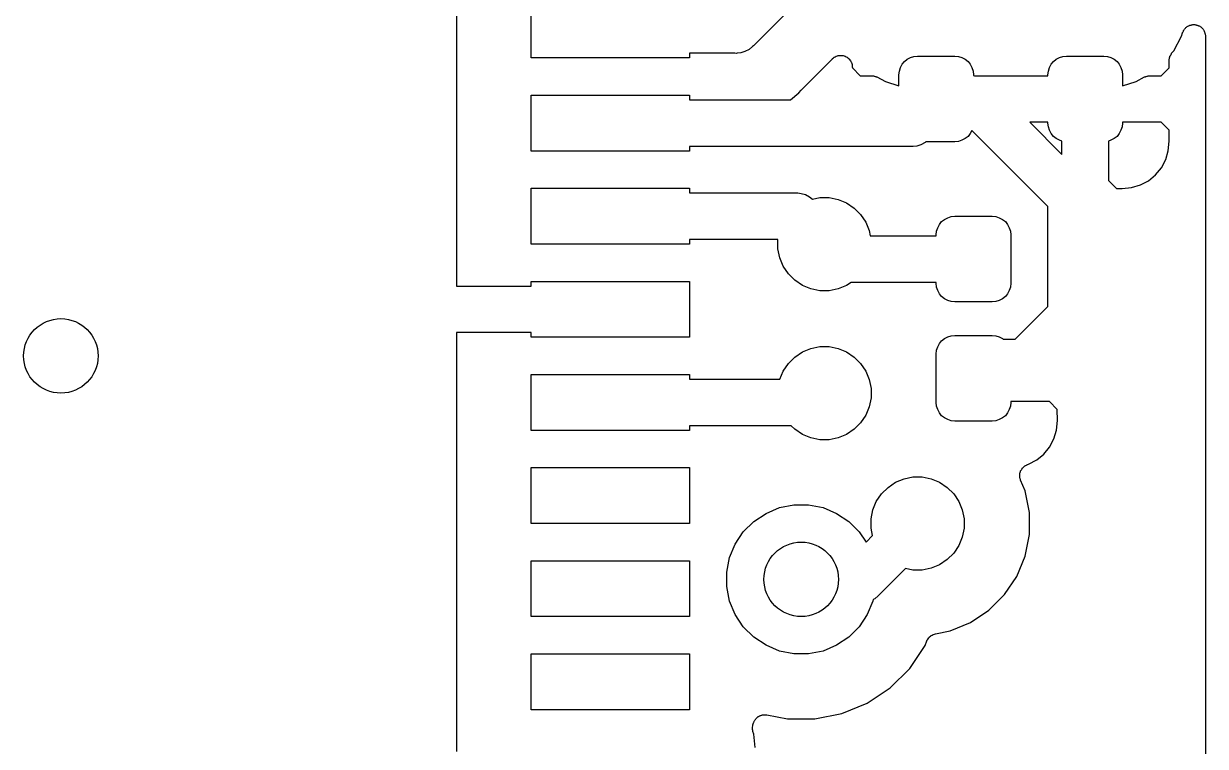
# Model space of a CAD drawing. Extents: x 165.4 to 194.6, y -135.1 to -105.7.
# Drawn here: x 188.3 to 194.65, y -115.6 to -111.72 of the extents above; entities that cross this region are included whole.
import ezdxf

# ---------------------------------------------------------------- set-up
doc = ezdxf.new("R2010")
doc.units = 0
doc.layers.add('BLACK', color=7, linetype='CONTINUOUS')

msp = doc.modelspace()

# ---------------------------------------------------------------- linework, layer by layer
at = {"layer": 'BLACK', "linetype": 'CONTINUOUS'}
for p, q in [((190.625, -111.375), (190.625, -113.125)), ((192.584, -111.468), (192.218, -111.834)), ((191.025, -111.9), (191.025, -111.6)), ((194.541, -111.737), (194.543, -111.734)), ((194.543, -111.734), (194.546, -111.733)), ((194.546, -111.733), (194.548, -111.731)), ((194.548, -111.731), (194.551, -111.73)), ((194.551, -111.73), (194.554, -111.728)), ((194.554, -111.728), (194.556, -111.727)), ((194.556, -111.727), (194.559, -111.725)), ((194.559, -111.725), (194.562, -111.724)), ((194.562, -111.724), (194.565, -111.723)), ((194.565, -111.723), (194.568, -111.723)), ((194.568, -111.723), (194.571, -111.722)), ((194.571, -111.722), (194.574, -111.722)), ((194.574, -111.722), (194.577, -111.721)), ((194.577, -111.721), (194.58, -111.721)), ((194.58, -111.721), (194.583, -111.721)), ((194.583, -111.721), (194.586, -111.721)), ((194.586, -111.721), (194.589, -111.721)), ((194.589, -111.721), (194.592, -111.722)), ((194.592, -111.722), (194.595, -111.722)), ((194.595, -111.722), (194.598, -111.723)), ((194.598, -111.723), (194.601, -111.724)), ((194.601, -111.724), (194.604, -111.725)), ((194.604, -111.725), (194.607, -111.726)), ((194.607, -111.726), (194.609, -111.727)), ((194.609, -111.727), (194.612, -111.728)), ((194.612, -111.728), (194.615, -111.73)), ((194.615, -111.73), (194.617, -111.731)), ((194.617, -111.731), (194.62, -111.733)), ((194.62, -111.733), (194.622, -111.735)), ((194.622, -111.735), (194.625, -111.737)), ((194.476, -111.861), (194.517, -111.783)), ((194.517, -111.783), (194.523, -111.765)), ((194.523, -111.764), (194.524, -111.762)), ((194.523, -111.765), (194.523, -111.764)), ((194.524, -111.762), (194.525, -111.759)), ((194.525, -111.759), (194.527, -111.756)), ((194.527, -111.756), (194.528, -111.753)), ((194.528, -111.753), (194.529, -111.751)), ((194.529, -111.751), (194.531, -111.748)), ((194.531, -111.748), (194.533, -111.746)), ((194.533, -111.746), (194.535, -111.743)), ((194.535, -111.743), (194.537, -111.741)), ((194.537, -111.741), (194.539, -111.739)), ((194.539, -111.739), (194.541, -111.737)), ((194.625, -111.737), (194.627, -111.739)), ((194.627, -111.739), (194.629, -111.742)), ((194.629, -111.742), (194.631, -111.744)), ((194.631, -111.744), (194.633, -111.746)), ((194.633, -111.746), (194.635, -111.749)), ((194.635, -111.749), (194.636, -111.751)), ((194.636, -111.751), (194.638, -111.754)), ((194.638, -111.754), (194.639, -111.757)), ((194.639, -111.757), (194.64, -111.759)), ((194.64, -111.759), (194.641, -111.762)), ((194.641, -111.762), (194.642, -111.765)), ((194.642, -111.765), (194.643, -111.768)), ((194.643, -111.768), (194.644, -111.771)), ((194.644, -111.771), (194.644, -111.774)), ((194.644, -111.774), (194.645, -111.777)), ((194.645, -111.777), (194.645, -111.78)), ((194.645, -111.78), (194.645, -111.783)), ((194.645, -111.783), (194.645, -135.083)), ((192.195, -111.854), (192.173, -111.866)), ((192.214, -111.839), (192.195, -111.854)), ((192.218, -111.834), (192.214, -111.839)), ((194.465, -111.873), (194.476, -111.861)), ((191.875, -111.9), (191.025, -111.9)), ((192.119, -111.875), (191.875, -111.875)), ((191.875, -111.875), (191.875, -111.9)), ((192.125, -111.876), (192.119, -111.875)), ((192.131, -111.875), (192.125, -111.876)), ((192.15, -111.873), (192.131, -111.875)), ((192.131, -111.875), (192.131, -111.875)), ((192.173, -111.866), (192.15, -111.873)), ((192.48, -112.067), (192.643, -111.904)), ((192.643, -111.903), (192.648, -111.9)), ((192.643, -111.904), (192.643, -111.903)), ((192.648, -111.9), (192.652, -111.896)), ((192.652, -111.896), (192.652, -111.896)), ((192.652, -111.896), (192.653, -111.896)), ((192.653, -111.896), (192.658, -111.893)), ((192.658, -111.893), (192.663, -111.891)), ((192.663, -111.891), (192.663, -111.89)), ((192.663, -111.89), (192.664, -111.89)), ((192.664, -111.89), (192.669, -111.889)), ((192.669, -111.889), (192.674, -111.887)), ((192.674, -111.887), (192.675, -111.887)), ((192.675, -111.887), (192.681, -111.886)), ((192.675, -111.887), (192.675, -111.887)), ((192.681, -111.886), (192.686, -111.886)), ((192.686, -111.886), (192.687, -111.886)), ((192.687, -111.886), (192.688, -111.886)), ((192.688, -111.886), (192.693, -111.886)), ((192.693, -111.886), (192.699, -111.887)), ((192.699, -111.887), (192.699, -111.887)), ((192.699, -111.887), (192.7, -111.887)), ((192.7, -111.887), (192.705, -111.889)), ((192.705, -111.889), (192.71, -111.89)), ((192.71, -111.89), (192.711, -111.89)), ((192.711, -111.89), (192.711, -111.891)), ((192.711, -111.891), (192.716, -111.893)), ((192.716, -111.893), (192.721, -111.896)), ((192.721, -111.896), (192.722, -111.896)), ((192.722, -111.896), (192.722, -111.896)), ((192.722, -111.896), (192.726, -111.9)), ((192.726, -111.9), (192.731, -111.903)), ((192.731, -111.903), (192.731, -111.904)), ((192.731, -111.904), (192.731, -111.904)), ((192.731, -111.904), (192.735, -111.909)), ((192.735, -111.909), (192.738, -111.913)), ((192.738, -111.913), (192.739, -111.913)), ((192.739, -111.913), (192.739, -111.914)), ((192.739, -111.914), (192.742, -111.919)), ((192.742, -111.919), (192.744, -111.923)), ((192.744, -111.923), (192.745, -111.924)), ((192.745, -111.924), (192.745, -111.925)), ((192.745, -111.925), (192.746, -111.93)), ((193.017, -111.934), (193.029, -111.919)), ((193.029, -111.919), (193.044, -111.907)), ((193.044, -111.907), (193.062, -111.898)), ((193.062, -111.898), (193.08, -111.892)), ((193.08, -111.892), (193.1, -111.89)), ((193.1, -111.89), (193.3, -111.89)), ((193.3, -111.89), (193.32, -111.892)), ((193.32, -111.892), (193.338, -111.898)), ((193.338, -111.898), (193.356, -111.907)), ((193.356, -111.907), (193.371, -111.919)), ((193.371, -111.919), (193.383, -111.934)), ((193.817, -111.934), (193.829, -111.919)), ((193.829, -111.919), (193.844, -111.907)), ((193.844, -111.907), (193.862, -111.898)), ((193.862, -111.898), (193.88, -111.892)), ((193.88, -111.892), (193.9, -111.89)), ((193.9, -111.89), (194.1, -111.89)), ((194.1, -111.89), (194.12, -111.892)), ((194.12, -111.892), (194.138, -111.898)), ((194.138, -111.898), (194.156, -111.907)), ((194.156, -111.907), (194.171, -111.919)), ((194.171, -111.919), (194.183, -111.934)), ((194.45, -111.953), (194.451, -111.912)), ((194.451, -111.907), (194.452, -111.903)), ((194.451, -111.909), (194.451, -111.907)), ((194.451, -111.911), (194.451, -111.909)), ((194.451, -111.912), (194.451, -111.911)), ((194.452, -111.903), (194.453, -111.899)), ((194.453, -111.897), (194.454, -111.895)), ((194.453, -111.899), (194.453, -111.897)), ((194.454, -111.895), (194.455, -111.891)), ((194.455, -111.891), (194.457, -111.888)), ((194.457, -111.888), (194.458, -111.886)), ((194.458, -111.886), (194.459, -111.884)), ((194.459, -111.884), (194.461, -111.88)), ((194.461, -111.88), (194.463, -111.877)), ((194.463, -111.877), (194.464, -111.875)), ((194.464, -111.875), (194.465, -111.873)), ((192.746, -111.93), (192.748, -111.935)), ((192.748, -111.935), (192.748, -111.936)), ((192.748, -111.936), (192.748, -111.936)), ((192.748, -111.936), (192.749, -111.942)), ((192.749, -111.942), (192.749, -111.947)), ((192.749, -111.947), (192.75, -111.953)), ((192.75, -111.953), (192.792, -111.995)), ((193, -111.99), (193.002, -111.97)), ((193.002, -111.97), (193.008, -111.952)), ((193.008, -111.952), (193.017, -111.934)), ((193.383, -111.934), (193.392, -111.952)), ((193.392, -111.952), (193.398, -111.97)), ((193.398, -111.97), (193.4, -111.99)), ((193.8, -111.99), (193.802, -111.97)), ((193.802, -111.97), (193.808, -111.952)), ((193.808, -111.952), (193.817, -111.934)), ((194.183, -111.934), (194.192, -111.952)), ((194.192, -111.952), (194.198, -111.97)), ((194.198, -111.97), (194.2, -111.99)), ((194.408, -111.995), (194.45, -111.953)), ((192.792, -111.995), (192.851, -111.995)), ((192.851, -111.995), (192.852, -111.995)), ((192.852, -111.995), (192.855, -111.995)), ((192.855, -111.995), (192.857, -111.995)), ((192.857, -111.995), (192.861, -111.996)), ((192.861, -111.996), (192.864, -111.996)), ((192.864, -111.996), (192.867, -111.997)), ((192.867, -111.997), (192.869, -111.998)), ((192.869, -111.998), (192.872, -111.999)), ((192.872, -111.999), (192.876, -112)), ((192.876, -112), (192.878, -112.001)), ((192.878, -112.001), (192.881, -112.002)), ((192.881, -112.002), (192.927, -112.027)), ((192.927, -112.027), (193, -112.049)), ((193, -112.049), (193, -111.99)), ((193.4, -111.99), (193.4, -111.994)), ((193.4, -111.994), (193.406, -111.995)), ((193.406, -111.995), (193.8, -111.995)), ((193.8, -111.995), (193.8, -111.99)), ((194.2, -111.99), (194.2, -112.049)), ((194.2, -112.049), (194.273, -112.027)), ((194.273, -112.027), (194.319, -112.002)), ((194.319, -112.002), (194.32, -112.002)), ((194.32, -112.002), (194.323, -112.001)), ((194.323, -112.001), (194.325, -112)), ((194.325, -112), (194.328, -111.999)), ((194.328, -111.999), (194.332, -111.997)), ((194.332, -111.997), (194.334, -111.997)), ((194.334, -111.997), (194.337, -111.996)), ((194.337, -111.996), (194.34, -111.996)), ((194.34, -111.996), (194.344, -111.995)), ((194.344, -111.995), (194.346, -111.995)), ((194.346, -111.995), (194.349, -111.995)), ((194.349, -111.995), (194.408, -111.995)), ((191.025, -112.4), (191.025, -112.1)), ((191.025, -112.1), (191.875, -112.1)), ((191.875, -112.1), (191.875, -112.125)), ((192.417, -112.125), (192.462, -112.088)), ((192.462, -112.088), (192.475, -112.072)), ((192.475, -112.072), (192.476, -112.071)), ((192.476, -112.071), (192.478, -112.069)), ((192.478, -112.069), (192.48, -112.067)), ((191.875, -112.125), (192.417, -112.125)), ((193.383, -112.306), (193.371, -112.321)), ((193.392, -112.289), (193.383, -112.306)), ((193.8, -112.697), (193.392, -112.289)), ((193.702, -112.245), (193.875, -112.418)), ((193.8, -112.245), (193.702, -112.245)), ((193.8, -112.25), (193.8, -112.245)), ((193.802, -112.27), (193.8, -112.25)), ((193.808, -112.288), (193.802, -112.27)), ((193.817, -112.306), (193.808, -112.288)), ((193.829, -112.321), (193.817, -112.306)), ((194.183, -112.306), (194.171, -112.321)), ((194.192, -112.288), (194.183, -112.306)), ((194.198, -112.27), (194.192, -112.288)), ((194.2, -112.25), (194.198, -112.27)), ((194.2, -112.245), (194.2, -112.25)), ((194.408, -112.245), (194.2, -112.245)), ((194.45, -112.287), (194.408, -112.245)), ((194.451, -112.347), (194.45, -112.287)), ((193.118, -112.366), (193.095, -112.373)), ((193.14, -112.354), (193.118, -112.366)), ((193.145, -112.35), (193.14, -112.354)), ((193.3, -112.35), (193.145, -112.35)), ((193.32, -112.348), (193.3, -112.35)), ((193.338, -112.342), (193.32, -112.348)), ((193.356, -112.333), (193.338, -112.342)), ((193.371, -112.321), (193.356, -112.333)), ((193.844, -112.333), (193.829, -112.321)), ((193.862, -112.342), (193.844, -112.333)), ((193.875, -112.346), (193.862, -112.342)), ((193.875, -112.418), (193.875, -112.346)), ((194.138, -112.342), (194.125, -112.346)), ((194.125, -112.346), (194.125, -112.558)), ((194.156, -112.333), (194.138, -112.342)), ((194.171, -112.321), (194.156, -112.333)), ((194.446, -112.399), (194.451, -112.347)), ((191.875, -112.4), (191.025, -112.4)), ((193.064, -112.375), (191.875, -112.375)), ((191.875, -112.375), (191.875, -112.4)), ((193.07, -112.376), (193.064, -112.375)), ((193.076, -112.375), (193.07, -112.376)), ((193.095, -112.373), (193.076, -112.375)), ((193.076, -112.375), (193.076, -112.375)), ((194.432, -112.446), (194.446, -112.399)), ((194.378, -112.528), (194.409, -112.49)), ((194.409, -112.49), (194.432, -112.446)), ((194.125, -112.558), (194.167, -112.601)), ((194.296, -112.582), (194.34, -112.559)), ((194.34, -112.559), (194.378, -112.528)), ((191.025, -112.9), (191.025, -112.6)), ((191.025, -112.6), (191.875, -112.6)), ((191.875, -112.6), (191.875, -112.625)), ((194.167, -112.601), (194.198, -112.601)), ((194.198, -112.601), (194.249, -112.596)), ((194.249, -112.596), (194.296, -112.582)), ((191.875, -112.625), (192.444, -112.625)), ((192.444, -112.625), (192.45, -112.624)), ((192.45, -112.624), (192.456, -112.625)), ((192.456, -112.625), (192.456, -112.625)), ((192.456, -112.625), (192.475, -112.627)), ((192.475, -112.627), (192.498, -112.634)), ((192.498, -112.634), (192.52, -112.646)), ((192.52, -112.646), (192.535, -112.658)), ((192.535, -112.658), (192.575, -112.65)), ((192.575, -112.65), (192.625, -112.65)), ((192.625, -112.65), (192.673, -112.66)), ((192.673, -112.66), (192.718, -112.678)), ((192.718, -112.678), (192.759, -112.706)), ((192.759, -112.706), (192.794, -112.741)), ((192.794, -112.741), (192.822, -112.782)), ((193.28, -112.752), (193.3, -112.75)), ((193.3, -112.75), (193.5, -112.75)), ((193.5, -112.75), (193.52, -112.752)), ((193.8, -113.234), (193.8, -112.697)), ((192.822, -112.782), (192.84, -112.827)), ((193.202, -112.83), (193.208, -112.812)), ((193.208, -112.812), (193.217, -112.794)), ((193.217, -112.794), (193.229, -112.779)), ((193.229, -112.779), (193.244, -112.767)), ((193.244, -112.767), (193.262, -112.758)), ((193.262, -112.758), (193.28, -112.752)), ((193.52, -112.752), (193.538, -112.758)), ((193.538, -112.758), (193.556, -112.767)), ((193.556, -112.767), (193.571, -112.779)), ((193.571, -112.779), (193.583, -112.794)), ((193.583, -112.794), (193.592, -112.812)), ((193.592, -112.812), (193.598, -112.83)), ((192.35, -112.875), (191.875, -112.875)), ((191.875, -112.875), (191.875, -112.9)), ((192.35, -112.925), (192.35, -112.875)), ((192.35, -112.875), (192.35, -112.875)), ((192.84, -112.827), (192.846, -112.855)), ((192.846, -112.855), (193.2, -112.855)), ((193.2, -112.85), (193.202, -112.83)), ((193.2, -112.855), (193.2, -112.85)), ((193.598, -112.83), (193.6, -112.85)), ((193.6, -112.85), (193.6, -113.11)), ((191.875, -112.9), (191.025, -112.9)), ((192.36, -112.973), (192.35, -112.925)), ((192.378, -113.018), (192.36, -112.973)), ((192.406, -113.059), (192.378, -113.018)), ((192.441, -113.094), (192.406, -113.059)), ((190.625, -113.125), (191.025, -113.125)), ((191.025, -113.125), (191.025, -113.1)), ((191.025, -113.1), (191.875, -113.1)), ((191.875, -113.1), (191.875, -113.4)), ((192.482, -113.122), (192.441, -113.094)), ((192.527, -113.14), (192.482, -113.122)), ((192.718, -113.122), (192.673, -113.14)), ((192.743, -113.105), (192.718, -113.122)), ((193.2, -113.105), (192.743, -113.105)), ((193.2, -113.11), (193.2, -113.105)), ((193.202, -113.13), (193.2, -113.11)), ((193.208, -113.148), (193.202, -113.13)), ((193.598, -113.13), (193.592, -113.148)), ((193.6, -113.11), (193.598, -113.13)), ((192.575, -113.15), (192.527, -113.14)), ((192.625, -113.15), (192.575, -113.15)), ((192.673, -113.14), (192.625, -113.15)), ((193.217, -113.166), (193.208, -113.148)), ((193.229, -113.181), (193.217, -113.166)), ((193.244, -113.193), (193.229, -113.181)), ((193.262, -113.202), (193.244, -113.193)), ((193.556, -113.193), (193.538, -113.202)), ((193.571, -113.181), (193.556, -113.193)), ((193.583, -113.166), (193.571, -113.181)), ((193.592, -113.148), (193.583, -113.166)), ((193.28, -113.208), (193.262, -113.202)), ((193.3, -113.21), (193.28, -113.208)), ((193.5, -113.21), (193.3, -113.21)), ((193.52, -113.208), (193.5, -113.21)), ((193.538, -113.202), (193.52, -113.208)), ((193.624, -113.41), (193.8, -113.234)), ((191.025, -113.375), (190.625, -113.375)), ((190.625, -113.375), (190.625, -115.625)), ((191.025, -113.4), (191.025, -113.375)), ((191.875, -113.4), (191.025, -113.4)), ((193.208, -113.452), (193.217, -113.434)), ((193.217, -113.434), (193.229, -113.419)), ((193.229, -113.419), (193.244, -113.407)), ((193.244, -113.407), (193.262, -113.398)), ((193.262, -113.398), (193.28, -113.392)), ((193.28, -113.392), (193.3, -113.39)), ((193.3, -113.39), (193.5, -113.39)), ((193.5, -113.39), (193.52, -113.392)), ((193.52, -113.392), (193.538, -113.398)), ((193.538, -113.398), (193.556, -113.407)), ((193.556, -113.407), (193.559, -113.41)), ((193.559, -113.41), (193.624, -113.41)), ((192.406, -113.541), (192.441, -113.506)), ((192.441, -113.506), (192.482, -113.478)), ((192.482, -113.478), (192.527, -113.46)), ((192.527, -113.46), (192.575, -113.45)), ((192.575, -113.45), (192.625, -113.45)), ((192.625, -113.45), (192.673, -113.46)), ((192.673, -113.46), (192.718, -113.478)), ((192.718, -113.478), (192.759, -113.506)), ((192.759, -113.506), (192.794, -113.541)), ((193.2, -113.49), (193.202, -113.47)), ((193.2, -113.75), (193.2, -113.49)), ((193.202, -113.47), (193.208, -113.452)), ((192.378, -113.582), (192.406, -113.541)), ((192.794, -113.541), (192.822, -113.582)), ((191.025, -113.9), (191.025, -113.6)), ((191.025, -113.6), (191.875, -113.6)), ((191.875, -113.6), (191.875, -113.625)), ((191.875, -113.625), (192.36, -113.625)), ((192.36, -113.625), (192.378, -113.582)), ((192.822, -113.582), (192.84, -113.627)), ((192.84, -113.627), (192.85, -113.675)), ((192.85, -113.675), (192.85, -113.725)), ((192.85, -113.725), (192.84, -113.773)), ((193.202, -113.77), (193.2, -113.75)), ((193.6, -113.75), (193.598, -113.77)), ((193.808, -113.745), (193.6, -113.745)), ((193.6, -113.745), (193.6, -113.75)), ((193.85, -113.787), (193.808, -113.745)), ((192.822, -113.818), (192.794, -113.859)), ((192.84, -113.773), (192.822, -113.818)), ((193.208, -113.788), (193.202, -113.77)), ((193.217, -113.806), (193.208, -113.788)), ((193.229, -113.821), (193.217, -113.806)), ((193.244, -113.833), (193.229, -113.821)), ((193.571, -113.821), (193.556, -113.833)), ((193.583, -113.806), (193.571, -113.821)), ((193.592, -113.788), (193.583, -113.806)), ((193.598, -113.77), (193.592, -113.788)), ((193.851, -113.847), (193.85, -113.787)), ((192.421, -113.875), (191.875, -113.875)), ((191.875, -113.875), (191.875, -113.9)), ((192.441, -113.894), (192.421, -113.875)), ((192.794, -113.859), (192.759, -113.894)), ((193.262, -113.842), (193.244, -113.833)), ((193.28, -113.848), (193.262, -113.842)), ((193.3, -113.85), (193.28, -113.848)), ((193.5, -113.85), (193.3, -113.85)), ((193.52, -113.848), (193.5, -113.85)), ((193.538, -113.842), (193.52, -113.848)), ((193.556, -113.833), (193.538, -113.842)), ((193.846, -113.899), (193.851, -113.847)), ((191.875, -113.9), (191.025, -113.9)), ((192.482, -113.922), (192.441, -113.894)), ((192.527, -113.94), (192.482, -113.922)), ((192.575, -113.95), (192.527, -113.94)), ((192.625, -113.95), (192.575, -113.95)), ((192.673, -113.94), (192.625, -113.95)), ((192.718, -113.922), (192.673, -113.94)), ((192.759, -113.894), (192.718, -113.922)), ((193.809, -113.99), (193.832, -113.946)), ((193.832, -113.946), (193.846, -113.899)), ((193.778, -114.028), (193.809, -113.99)), ((193.69, -114.084), (193.692, -114.083)), ((193.692, -114.083), (193.696, -114.082)), ((193.696, -114.082), (193.74, -114.059)), ((193.74, -114.059), (193.778, -114.028)), ((191.025, -114.4), (191.025, -114.1)), ((191.025, -114.1), (191.875, -114.1)), ((191.875, -114.1), (191.875, -114.4)), ((193.648, -114.137), (193.649, -114.133)), ((193.648, -114.139), (193.648, -114.137)), ((193.648, -114.142), (193.648, -114.139)), ((193.648, -114.145), (193.648, -114.142)), ((193.648, -114.149), (193.648, -114.145)), ((193.649, -114.13), (193.65, -114.127)), ((193.649, -114.133), (193.649, -114.13)), ((193.65, -114.127), (193.651, -114.125)), ((193.651, -114.125), (193.652, -114.122)), ((193.652, -114.122), (193.653, -114.118)), ((193.653, -114.118), (193.655, -114.116)), ((193.655, -114.116), (193.656, -114.113)), ((193.656, -114.113), (193.657, -114.111)), ((193.657, -114.111), (193.659, -114.108)), ((193.659, -114.108), (193.661, -114.106)), ((193.661, -114.106), (193.662, -114.103)), ((193.662, -114.103), (193.665, -114.101)), ((193.665, -114.101), (193.667, -114.098)), ((193.667, -114.098), (193.669, -114.097)), ((193.669, -114.097), (193.671, -114.095)), ((193.671, -114.095), (193.674, -114.093)), ((193.674, -114.093), (193.676, -114.091)), ((193.676, -114.091), (193.679, -114.089)), ((193.679, -114.089), (193.681, -114.088)), ((193.681, -114.088), (193.684, -114.087)), ((193.684, -114.087), (193.687, -114.085)), ((193.687, -114.085), (193.69, -114.084)), ((192.906, -114.241), (192.941, -114.206)), ((192.941, -114.206), (192.982, -114.178)), ((192.982, -114.178), (193.027, -114.16)), ((193.027, -114.16), (193.075, -114.15)), ((193.075, -114.15), (193.125, -114.15)), ((193.125, -114.15), (193.173, -114.16)), ((193.173, -114.16), (193.218, -114.178)), ((193.218, -114.178), (193.259, -114.206)), ((193.259, -114.206), (193.294, -114.241)), ((193.649, -114.152), (193.648, -114.149)), ((193.649, -114.154), (193.649, -114.152)), ((193.65, -114.158), (193.649, -114.154)), ((193.651, -114.161), (193.65, -114.158)), ((193.652, -114.163), (193.651, -114.161)), ((193.653, -114.166), (193.652, -114.163)), ((193.653, -114.167), (193.653, -114.166)), ((193.677, -114.225), (193.653, -114.167)), ((192.878, -114.282), (192.906, -114.241)), ((193.294, -114.241), (193.322, -114.282)), ((193.7, -114.341), (193.677, -114.225)), ((192.286, -114.346), (192.358, -114.315)), ((192.358, -114.315), (192.436, -114.3)), ((192.436, -114.3), (192.514, -114.3)), ((192.514, -114.3), (192.592, -114.315)), ((192.592, -114.315), (192.664, -114.346)), ((192.85, -114.375), (192.86, -114.327)), ((192.86, -114.327), (192.878, -114.282)), ((193.322, -114.282), (193.34, -114.327)), ((193.34, -114.327), (193.35, -114.375)), ((191.875, -114.4), (191.025, -114.4)), ((192.164, -114.445), (192.22, -114.389)), ((192.22, -114.389), (192.286, -114.346)), ((192.664, -114.346), (192.73, -114.389)), ((192.73, -114.389), (192.786, -114.445)), ((192.85, -114.425), (192.85, -114.375)), ((193.35, -114.375), (193.35, -114.425)), ((193.7, -114.459), (193.7, -114.341)), ((192.121, -114.511), (192.164, -114.445)), ((192.786, -114.445), (192.823, -114.5)), ((192.858, -114.465), (192.85, -114.425)), ((193.35, -114.425), (193.34, -114.473)), ((193.677, -114.575), (193.7, -114.459)), ((192.09, -114.583), (192.121, -114.511)), ((192.823, -114.5), (192.858, -114.465)), ((193.322, -114.518), (193.294, -114.559)), ((193.34, -114.473), (193.322, -114.518)), ((192.075, -114.661), (192.09, -114.583)), ((193.294, -114.559), (193.259, -114.594)), ((193.632, -114.684), (193.677, -114.575)), ((191.025, -114.9), (191.025, -114.6)), ((191.025, -114.6), (191.875, -114.6)), ((191.875, -114.6), (191.875, -114.9)), ((193.035, -114.642), (192.893, -114.784)), ((193.075, -114.65), (193.035, -114.642)), ((193.125, -114.65), (193.075, -114.65)), ((193.173, -114.64), (193.125, -114.65)), ((193.218, -114.622), (193.173, -114.64)), ((193.259, -114.594), (193.218, -114.622)), ((192.075, -114.739), (192.075, -114.661)), ((193.566, -114.782), (193.632, -114.684)), ((192.09, -114.817), (192.075, -114.739)), ((192.121, -114.889), (192.09, -114.817)), ((192.86, -114.817), (192.829, -114.889)), ((192.861, -114.809), (192.86, -114.817)), ((192.87, -114.804), (192.861, -114.809)), ((192.889, -114.789), (192.87, -114.804)), ((192.893, -114.784), (192.889, -114.789)), ((193.482, -114.866), (193.566, -114.782)), ((191.875, -114.9), (191.025, -114.9)), ((192.164, -114.955), (192.121, -114.889)), ((192.829, -114.889), (192.786, -114.955)), ((193.384, -114.932), (193.482, -114.866)), ((192.22, -115.011), (192.164, -114.955)), ((192.786, -114.955), (192.73, -115.011)), ((193.275, -114.977), (193.384, -114.932)), ((192.286, -115.054), (192.22, -115.011)), ((192.73, -115.011), (192.664, -115.054)), ((193.14, -115.055), (193.15, -115.03)), ((193.15, -115.029), (193.153, -115.024)), ((193.15, -115.03), (193.15, -115.029)), ((193.15, -115.03), (193.15, -115.03)), ((193.15, -115.03), (193.15, -115.03)), ((193.15, -115.03), (193.15, -115.03)), ((193.153, -115.024), (193.156, -115.019)), ((193.156, -115.019), (193.16, -115.014)), ((193.156, -115.019), (193.156, -115.019)), ((193.156, -115.019), (193.156, -115.019)), ((193.16, -115.014), (193.164, -115.01)), ((193.164, -115.009), (193.169, -115.006)), ((193.164, -115.01), (193.164, -115.009)), ((193.164, -115.01), (193.164, -115.01)), ((193.169, -115.006), (193.173, -115.002)), ((193.173, -115.002), (193.173, -115.002)), ((193.173, -115.002), (193.174, -115.002)), ((193.174, -115.002), (193.179, -114.999)), ((193.179, -114.999), (193.184, -114.996)), ((193.184, -114.996), (193.19, -114.994)), ((193.184, -114.996), (193.184, -114.996)), ((193.184, -114.996), (193.184, -114.996)), ((193.19, -114.994), (193.196, -114.993)), ((193.196, -114.993), (193.275, -114.977)), ((192.358, -115.085), (192.286, -115.054)), ((192.436, -115.1), (192.358, -115.085)), ((192.592, -115.085), (192.514, -115.1)), ((192.664, -115.054), (192.592, -115.085)), ((193.058, -115.178), (193.14, -115.055)), ((191.025, -115.4), (191.025, -115.1)), ((191.025, -115.1), (191.875, -115.1)), ((191.875, -115.1), (191.875, -115.4)), ((192.514, -115.1), (192.436, -115.1)), ((192.953, -115.283), (193.058, -115.178)), ((192.83, -115.365), (192.953, -115.283)), ((191.875, -115.4), (191.025, -115.4)), ((192.694, -115.421), (192.83, -115.365)), ((192.216, -115.482), (192.219, -115.471)), ((192.219, -115.47), (192.221, -115.468)), ((192.219, -115.471), (192.219, -115.47)), ((192.221, -115.465), (192.223, -115.462)), ((192.221, -115.468), (192.221, -115.465)), ((192.223, -115.462), (192.224, -115.459)), ((192.224, -115.459), (192.226, -115.457)), ((192.226, -115.457), (192.227, -115.454)), ((192.227, -115.454), (192.229, -115.452)), ((192.229, -115.452), (192.231, -115.449)), ((192.231, -115.449), (192.233, -115.447)), ((192.233, -115.447), (192.235, -115.445)), ((192.235, -115.445), (192.237, -115.443)), ((192.237, -115.443), (192.24, -115.441)), ((192.24, -115.441), (192.242, -115.439)), ((192.242, -115.439), (192.244, -115.437)), ((192.244, -115.437), (192.247, -115.436)), ((192.247, -115.436), (192.25, -115.434)), ((192.25, -115.434), (192.253, -115.433)), ((192.253, -115.433), (192.255, -115.432)), ((192.255, -115.432), (192.258, -115.431)), ((192.258, -115.431), (192.261, -115.429)), ((192.261, -115.429), (192.264, -115.429)), ((192.264, -115.429), (192.267, -115.428)), ((192.267, -115.428), (192.27, -115.428)), ((192.27, -115.428), (192.273, -115.427)), ((192.273, -115.427), (192.276, -115.427)), ((192.276, -115.427), (192.279, -115.427)), ((192.279, -115.427), (192.282, -115.427)), ((192.282, -115.427), (192.286, -115.427)), ((192.286, -115.427), (192.288, -115.428)), ((192.288, -115.428), (192.291, -115.428)), ((192.291, -115.428), (192.401, -115.45)), ((192.401, -115.45), (192.549, -115.45)), ((192.549, -115.45), (192.694, -115.421)), ((192.213, -115.505), (192.214, -115.5)), ((192.214, -115.506), (192.213, -115.505)), ((192.214, -115.493), (192.215, -115.487)), ((192.214, -115.494), (192.214, -115.493)), ((192.214, -115.493), (192.214, -115.493)), ((192.214, -115.5), (192.214, -115.494)), ((192.215, -115.512), (192.214, -115.506)), ((192.214, -115.506), (192.214, -115.506)), ((192.215, -115.487), (192.216, -115.482)), ((192.216, -115.517), (192.215, -115.512)), ((192.216, -115.518), (192.216, -115.517)), ((192.22, -115.531), (192.216, -115.518)), ((192.216, -115.518), (192.216, -115.518)), ((192.216, -115.518), (192.216, -115.518)), ((192.216, -115.518), (192.216, -115.518)), ((192.227, -115.603), (192.22, -115.531))]:
    msp.add_line(p, q, dxfattribs=at)
at = {"layer": 'BLACK'}
for centre in [(188.5, -113.5), (192.475, -114.7)]:
    msp.add_circle(centre, 0.2, dxfattribs=at)

doc.saveas('drawing.dxf')
